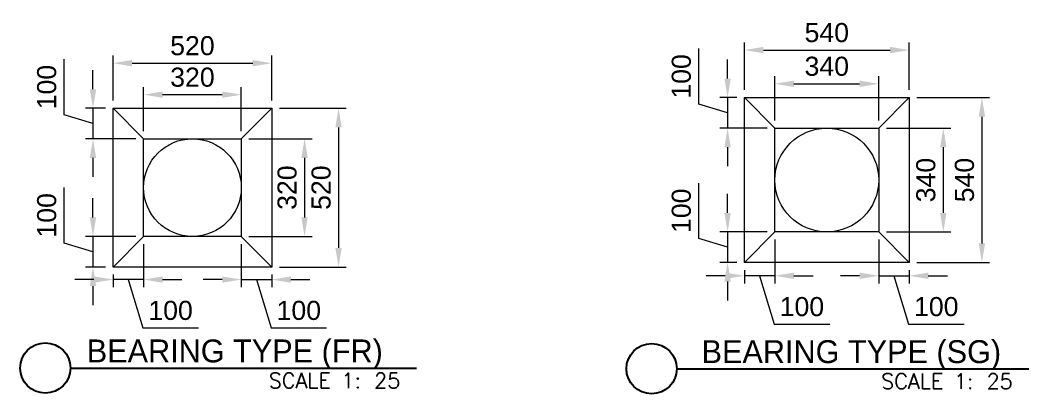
# Model space of a CAD drawing. Header units: metres. Extents: x 224457 to 224512, y 3642199 to 3642337.
# Drawn here: x 224508.875 to 224512.178, y 3642288.754 to 3642289.978 of the extents above; entities that cross this region are included whole.
import ezdxf
from ezdxf.enums import TextEntityAlignment as Align

# ---------------------------------------------------------------- set-up
doc = ezdxf.new("R2010")
doc.units = ezdxf.units.M
doc.header["$MEASUREMENT"] = 0
doc.header["$PDMODE"] = 35
doc.header["$PDSIZE"] = -1
doc.linetypes.add('HIDDEN', pattern=[0.375, 0.25, -0.125])
doc.layers.add('00-Pn-Text Title', color=4, linetype='Continuous')
doc.layers.add('S-ANNO-DIMS', color=2, linetype='Continuous', lineweight=9)
doc.layers.add('S-BRDG-POT-BRNG', color=8, linetype='Continuous', lineweight=20)
doc.styles.add('PENTA-romans', font='romans.shx')
doc.styles.add('S-TEXT-METR-MILL-025', font='arial.ttf', dxfattribs={"height": 0.0625})
doc.styles.add('TITLE BLOCK', font='romai___.ttf', dxfattribs={"height": 0.3})
doc.dimstyles.new('S-DIMS-METR-MILL-025', dxfattribs={"dimtxt": 0.0625, "dimasz": 0.0625, "dimexe": 0.025, "dimexo": 0.025, "dimgap": 0.025, "dimtad": 1, "dimdec": 0, "dimlfac": 1000, "dimzin": 0, "dimdsep": 46, "dimtxsty": 'S-TEXT-METR-MILL-025', "dimcen": 0, "dimclrd": 256, "dimclre": 256, "dimadec": 0, "dimazin": 0, "dimtfac": 1, "dimtdec": 0, "dimtmove": 1, "dimatfit": 3, "dimfxl": 1, "dimtzin": 0, "dimlwd": -1, "dimlwe": -1, "dimarcsym": 0})

# ---------------------------------------------------------------- blocks, each defined once
blk = doc.blocks.new('*U373')
at = {"color": 1, "ltscale": 0.5}
blk.add_lwpolyline([(0, 0), (4.532, 0)], dxfattribs=at)
blk.add_circle((-0.329, 0), 0.329, dxfattribs=at)
at = {"color": 2, "ltscale": 0.5, "style": 'PENTA-romans'}
blk.add_text('SCALE 1:', height=0.2, dxfattribs=at).set_placement((2.598, -0.264))
blk.add_attdef('SCALE', (3.979, -0.264), '', height=0.2, dxfattribs=at)
at = {"layer": '00-Pn-Text Title', "style": 'TITLE BLOCK'}
for tag, p in [('TITLE1', (0.215, 0.074)), ('TITLE2', (0.172, -0.345))]:
    blk.add_attdef(tag, p, '', height=0.3, dxfattribs=at)
at = {"layer": '00-Pn-Text Title', "color": 2, "style": 'TITLE BLOCK'}
blk.add_attdef('NO', text='', height=0.3, dxfattribs=at).set_placement((-0.329, 0, 0), align=Align.MIDDLE_CENTER)
blk = doc.blocks.new('*U374')
at = {"color": 1, "ltscale": 0.5}
blk.add_lwpolyline([(0, 0), (4.612, 0)], dxfattribs=at)
blk.add_circle((-0.329, 0), 0.329, dxfattribs=at)
at = {"color": 2, "ltscale": 0.5, "style": 'PENTA-romans'}
blk.add_text('SCALE 1:', height=0.2, dxfattribs=at).set_placement((2.678, -0.264))
blk.add_attdef('SCALE', (4.059, -0.264), '', height=0.2, dxfattribs=at)
at = {"layer": '00-Pn-Text Title', "style": 'TITLE BLOCK'}
for tag, p in [('TITLE1', (0.215, 0.074)), ('TITLE2', (0.172, -0.345))]:
    blk.add_attdef(tag, p, '', height=0.3, dxfattribs=at)
at = {"layer": '00-Pn-Text Title', "color": 2, "style": 'TITLE BLOCK'}
blk.add_attdef('NO', text='', height=0.3, dxfattribs=at).set_placement((-0.329, 0, 0), align=Align.MIDDLE_CENTER)
blk = doc.blocks.new('*D413')
at = {"layer": 'Defpoints', "color": 0, "transparency": 16777216}
for p in [(224509.5988, 3642289.7341), (224509.2788, 3642289.5896), (224509.5988, 3642289.5896)]:
    blk.add_point(p, dxfattribs=at)
at = {"layer": 'S-ANNO-DIMS', "transparency": 16777216}
for p, q in [((224509.2788, 3642289.6146), (224509.2788, 3642289.7591)), ((224509.5988, 3642289.6146), (224509.5988, 3642289.7591)), ((224509.3413, 3642289.7341), (224509.5363, 3642289.7341))]:
    blk.add_line(p, q, dxfattribs=at)
for points in [[(224509.3413, 3642289.7445), (224509.3413, 3642289.7237), (224509.2788, 3642289.7341)], [(224509.5363, 3642289.7445), (224509.5363, 3642289.7237), (224509.5988, 3642289.7341)]]:
    blk.add_solid(points, dxfattribs=at)
at = {"layer": 'S-ANNO-DIMS', "color": 0, "transparency": 16777216, "insert": (224509.4388, 3642289.791), "char_height": 0.0625, "attachment_point": 5, "style": 'S-TEXT-METR-MILL-025'}
blk.add_mtext('320', dxfattribs=at)
blk = doc.blocks.new('*D414')
at = {"layer": 'Defpoints', "color": 0, "transparency": 16777216}
for p in [(224509.6988, 3642289.8372), (224509.1788, 3642289.6896), (224509.6988, 3642289.6896)]:
    blk.add_point(p, dxfattribs=at)
at = {"layer": 'S-ANNO-DIMS', "transparency": 16777216}
for p, q in [((224509.1788, 3642289.7146), (224509.1788, 3642289.8622)), ((224509.6988, 3642289.7146), (224509.6988, 3642289.8622)), ((224509.2413, 3642289.8372), (224509.6363, 3642289.8372))]:
    blk.add_line(p, q, dxfattribs=at)
for points in [[(224509.2413, 3642289.8476), (224509.2413, 3642289.8267), (224509.1788, 3642289.8372)], [(224509.6363, 3642289.8476), (224509.6363, 3642289.8267), (224509.6988, 3642289.8372)]]:
    blk.add_solid(points, dxfattribs=at)
at = {"layer": 'S-ANNO-DIMS', "color": 0, "transparency": 16777216, "insert": (224509.4388, 3642289.8941), "char_height": 0.0625, "attachment_point": 5, "style": 'S-TEXT-METR-MILL-025'}
blk.add_mtext('520', dxfattribs=at)
blk = doc.blocks.new('*D415')
at = {"layer": 'Defpoints', "color": 0, "transparency": 16777216}
for p in [(224509.5988, 3642289.5896), (224509.5988, 3642289.2696), (224509.806, 3642289.2696)]:
    blk.add_point(p, dxfattribs=at)
at = {"layer": 'S-ANNO-DIMS', "transparency": 16777216}
for p, q in [((224509.6238, 3642289.5896), (224509.831, 3642289.5896)), ((224509.806, 3642289.5271), (224509.806, 3642289.3321)), ((224509.6238, 3642289.2696), (224509.831, 3642289.2696))]:
    blk.add_line(p, q, dxfattribs=at)
for points in [[(224509.7956, 3642289.5271), (224509.8164, 3642289.5271), (224509.806, 3642289.5896)], [(224509.7956, 3642289.3321), (224509.8164, 3642289.3321), (224509.806, 3642289.2696)]]:
    blk.add_solid(points, dxfattribs=at)
at = {"layer": 'S-ANNO-DIMS', "color": 0, "transparency": 16777216, "insert": (224509.749, 3642289.4296), "char_height": 0.0625, "attachment_point": 5, "rotation": 90, "style": 'S-TEXT-METR-MILL-025'}
blk.add_mtext('320', dxfattribs=at)
blk = doc.blocks.new('*D416')
at = {"layer": 'Defpoints', "color": 0, "transparency": 16777216}
for p in [(224509.6988, 3642289.6896), (224509.6988, 3642289.1696), (224509.9173, 3642289.1696)]:
    blk.add_point(p, dxfattribs=at)
at = {"layer": 'S-ANNO-DIMS', "transparency": 16777216}
for p, q in [((224509.7238, 3642289.6896), (224509.9423, 3642289.6896)), ((224509.9173, 3642289.6271), (224509.9173, 3642289.2321)), ((224509.7238, 3642289.1696), (224509.9423, 3642289.1696))]:
    blk.add_line(p, q, dxfattribs=at)
for points in [[(224509.9069, 3642289.6271), (224509.9277, 3642289.6271), (224509.9173, 3642289.6896)], [(224509.9069, 3642289.2321), (224509.9277, 3642289.2321), (224509.9173, 3642289.1696)]]:
    blk.add_solid(points, dxfattribs=at)
at = {"layer": 'S-ANNO-DIMS', "color": 0, "transparency": 16777216, "insert": (224509.8604, 3642289.4296), "char_height": 0.0625, "attachment_point": 5, "rotation": 90, "style": 'S-TEXT-METR-MILL-025'}
blk.add_mtext('520', dxfattribs=at)
blk = doc.blocks.new('*D417')
at = {"layer": 'Defpoints', "color": 0, "transparency": 16777216}
for p in [(224511.6861, 3642289.7697), (224511.3461, 3642289.6245), (224511.6861, 3642289.6245)]:
    blk.add_point(p, dxfattribs=at)
at = {"layer": 'S-ANNO-DIMS', "transparency": 16777216}
for p, q in [((224511.3461, 3642289.6495), (224511.3461, 3642289.7947)), ((224511.6861, 3642289.6495), (224511.6861, 3642289.7947)), ((224511.4086, 3642289.7697), (224511.6236, 3642289.7697))]:
    blk.add_line(p, q, dxfattribs=at)
for points in [[(224511.4086, 3642289.7801), (224511.4086, 3642289.7593), (224511.3461, 3642289.7697)], [(224511.6236, 3642289.7801), (224511.6236, 3642289.7593), (224511.6861, 3642289.7697)]]:
    blk.add_solid(points, dxfattribs=at)
at = {"layer": 'S-ANNO-DIMS', "color": 0, "transparency": 16777216, "insert": (224511.5161, 3642289.8267), "char_height": 0.0625, "attachment_point": 5, "style": 'S-TEXT-METR-MILL-025'}
blk.add_mtext('340', dxfattribs=at)
blk = doc.blocks.new('*D418')
at = {"layer": 'Defpoints', "color": 0, "transparency": 16777216}
for p in [(224511.7861, 3642289.8801), (224511.2461, 3642289.7245), (224511.7861, 3642289.7245)]:
    blk.add_point(p, dxfattribs=at)
at = {"layer": 'S-ANNO-DIMS', "transparency": 16777216}
for p, q in [((224511.2461, 3642289.7495), (224511.2461, 3642289.9051)), ((224511.7861, 3642289.7495), (224511.7861, 3642289.9051)), ((224511.3086, 3642289.8801), (224511.7236, 3642289.8801))]:
    blk.add_line(p, q, dxfattribs=at)
for points in [[(224511.3086, 3642289.8906), (224511.3086, 3642289.8697), (224511.2461, 3642289.8801)], [(224511.7236, 3642289.8906), (224511.7236, 3642289.8697), (224511.7861, 3642289.8801)]]:
    blk.add_solid(points, dxfattribs=at)
at = {"layer": 'S-ANNO-DIMS', "color": 0, "transparency": 16777216, "insert": (224511.5161, 3642289.937), "char_height": 0.0625, "attachment_point": 5, "style": 'S-TEXT-METR-MILL-025'}
blk.add_mtext('540', dxfattribs=at)
blk = doc.blocks.new('*D419')
at = {"layer": 'Defpoints', "color": 0, "transparency": 16777216}
for p in [(224511.6861, 3642289.6245), (224511.6861, 3642289.2845), (224511.8976, 3642289.2845)]:
    blk.add_point(p, dxfattribs=at)
at = {"layer": 'S-ANNO-DIMS', "transparency": 16777216}
for p, q in [((224511.7111, 3642289.6245), (224511.9226, 3642289.6245)), ((224511.8976, 3642289.562), (224511.8976, 3642289.347)), ((224511.7111, 3642289.2845), (224511.9226, 3642289.2845))]:
    blk.add_line(p, q, dxfattribs=at)
for points in [[(224511.8872, 3642289.562), (224511.908, 3642289.562), (224511.8976, 3642289.6245)], [(224511.8872, 3642289.347), (224511.908, 3642289.347), (224511.8976, 3642289.2845)]]:
    blk.add_solid(points, dxfattribs=at)
at = {"layer": 'S-ANNO-DIMS', "color": 0, "transparency": 16777216, "insert": (224511.8406, 3642289.4545), "char_height": 0.0625, "attachment_point": 5, "rotation": 90, "style": 'S-TEXT-METR-MILL-025'}
blk.add_mtext('340', dxfattribs=at)
blk = doc.blocks.new('*D420')
at = {"layer": 'Defpoints', "color": 0, "transparency": 16777216}
for p in [(224511.7861, 3642289.7245), (224511.7861, 3642289.1845), (224512.0241, 3642289.1845)]:
    blk.add_point(p, dxfattribs=at)
at = {"layer": 'S-ANNO-DIMS', "transparency": 16777216}
for p, q in [((224511.8111, 3642289.7245), (224512.0491, 3642289.7245)), ((224512.0241, 3642289.662), (224512.0241, 3642289.247)), ((224511.8111, 3642289.1845), (224512.0491, 3642289.1845))]:
    blk.add_line(p, q, dxfattribs=at)
for points in [[(224512.0137, 3642289.662), (224512.0345, 3642289.662), (224512.0241, 3642289.7245)], [(224512.0137, 3642289.247), (224512.0345, 3642289.247), (224512.0241, 3642289.1845)]]:
    blk.add_solid(points, dxfattribs=at)
at = {"layer": 'S-ANNO-DIMS', "color": 0, "transparency": 16777216, "insert": (224511.9672, 3642289.4545), "char_height": 0.0625, "attachment_point": 5, "rotation": 90, "style": 'S-TEXT-METR-MILL-025'}
blk.add_mtext('540', dxfattribs=at)
blk = doc.blocks.new('*D407')
at = {"layer": 'Defpoints', "color": 0, "transparency": 16777216}
for p in [(224509.1788, 3642289.6896), (224509.1132, 3642289.5896), (224509.2788, 3642289.5896)]:
    blk.add_point(p, dxfattribs=at)
at = {"layer": 'S-ANNO-DIMS', "transparency": 16777216}
for p, q in [((224509.0187, 3642289.6679), (224509.0187, 3642289.8499)), ((224509.1132, 3642289.7521), (224509.1132, 3642289.8146)), ((224509.1538, 3642289.6896), (224509.0882, 3642289.6896)), ((224509.1132, 3642289.6896), (224509.1132, 3642289.5896)), ((224509.1132, 3642289.6896), (224509.1132, 3642289.5896)), ((224509.1132, 3642289.6396), (224509.0187, 3642289.6679)), ((224509.2538, 3642289.5896), (224509.0882, 3642289.5896)), ((224509.1132, 3642289.5271), (224509.1132, 3642289.4646))]:
    blk.add_line(p, q, dxfattribs=at)
for points in [[(224509.1027, 3642289.7521), (224509.1236, 3642289.7521), (224509.1132, 3642289.6896)], [(224509.1027, 3642289.5271), (224509.1236, 3642289.5271), (224509.1132, 3642289.5896)]]:
    blk.add_solid(points, dxfattribs=at)
at = {"layer": 'S-ANNO-DIMS', "color": 0, "transparency": 16777216, "insert": (224508.9618, 3642289.7589), "char_height": 0.0625, "attachment_point": 5, "rotation": 90, "style": 'S-TEXT-METR-MILL-025'}
blk.add_mtext('100', dxfattribs=at)
blk = doc.blocks.new('*D421')
at = {"layer": 'Defpoints', "color": 0, "transparency": 16777216}
for p in [(224509.2788, 3642289.2696), (224509.1132, 3642289.1696), (224509.1788, 3642289.1696)]:
    blk.add_point(p, dxfattribs=at)
at = {"layer": 'S-ANNO-DIMS', "transparency": 16777216}
for p, q in [((224509.0187, 3642289.2479), (224509.0187, 3642289.4299)), ((224509.1132, 3642289.3321), (224509.1132, 3642289.3946)), ((224509.2538, 3642289.2696), (224509.0882, 3642289.2696)), ((224509.1132, 3642289.2696), (224509.1132, 3642289.1696)), ((224509.1132, 3642289.2696), (224509.1132, 3642289.1696)), ((224509.1132, 3642289.2196), (224509.0187, 3642289.2479)), ((224509.1538, 3642289.1696), (224509.0882, 3642289.1696)), ((224509.1132, 3642289.1071), (224509.1132, 3642289.0446))]:
    blk.add_line(p, q, dxfattribs=at)
for points in [[(224509.1027, 3642289.3321), (224509.1236, 3642289.3321), (224509.1132, 3642289.2696)], [(224509.1027, 3642289.1071), (224509.1236, 3642289.1071), (224509.1132, 3642289.1696)]]:
    blk.add_solid(points, dxfattribs=at)
at = {"layer": 'S-ANNO-DIMS', "color": 0, "transparency": 16777216, "insert": (224508.9618, 3642289.3389), "char_height": 0.0625, "attachment_point": 5, "rotation": 90, "style": 'S-TEXT-METR-MILL-025'}
blk.add_mtext('100', dxfattribs=at)
blk = doc.blocks.new('*D408')
at = {"layer": 'Defpoints', "color": 0, "transparency": 16777216}
for p in [(224509.5988, 3642289.2696), (224509.6988, 3642289.1696), (224509.6988, 3642289.1285)]:
    blk.add_point(p, dxfattribs=at)
at = {"layer": 'S-ANNO-DIMS', "transparency": 16777216}
for p, q in [((224509.5988, 3642289.2446), (224509.5988, 3642289.1035)), ((224509.5363, 3642289.1285), (224509.4738, 3642289.1285)), ((224509.5988, 3642289.1285), (224509.6988, 3642289.1285)), ((224509.5988, 3642289.1285), (224509.6988, 3642289.1285)), ((224509.6488, 3642289.1285), (224509.6962, 3642288.9703)), ((224509.6988, 3642289.1446), (224509.6988, 3642289.1035)), ((224509.7613, 3642289.1285), (224509.8238, 3642289.1285)), ((224509.6962, 3642288.9703), (224509.8782, 3642288.9703))]:
    blk.add_line(p, q, dxfattribs=at)
for points in [[(224509.5363, 3642289.1389), (224509.5363, 3642289.1181), (224509.5988, 3642289.1285)], [(224509.7613, 3642289.1389), (224509.7613, 3642289.1181), (224509.6988, 3642289.1285)]]:
    blk.add_solid(points, dxfattribs=at)
at = {"layer": 'S-ANNO-DIMS', "color": 0, "transparency": 16777216, "insert": (224509.7872, 3642289.0272), "char_height": 0.0625, "attachment_point": 5, "style": 'S-TEXT-METR-MILL-025'}
blk.add_mtext('100', dxfattribs=at)
blk = doc.blocks.new('*D409')
at = {"layer": 'Defpoints', "color": 0, "transparency": 16777216}
for p in [(224509.2788, 3642289.2696), (224509.1788, 3642289.1696), (224509.1788, 3642289.1285)]:
    blk.add_point(p, dxfattribs=at)
at = {"layer": 'S-ANNO-DIMS', "transparency": 16777216}
for p, q in [((224509.2788, 3642289.2446), (224509.2788, 3642289.1035)), ((224509.1163, 3642289.1285), (224509.0538, 3642289.1285)), ((224509.1788, 3642289.1446), (224509.1788, 3642289.1035)), ((224509.2788, 3642289.1285), (224509.1788, 3642289.1285)), ((224509.2788, 3642289.1285), (224509.1788, 3642289.1285)), ((224509.2288, 3642289.1285), (224509.2762, 3642288.9703)), ((224509.3413, 3642289.1285), (224509.4038, 3642289.1285)), ((224509.2762, 3642288.9703), (224509.4582, 3642288.9703))]:
    blk.add_line(p, q, dxfattribs=at)
for points in [[(224509.1163, 3642289.1389), (224509.1163, 3642289.1181), (224509.1788, 3642289.1285)], [(224509.3413, 3642289.1389), (224509.3413, 3642289.1181), (224509.2788, 3642289.1285)]]:
    blk.add_solid(points, dxfattribs=at)
at = {"layer": 'S-ANNO-DIMS', "color": 0, "transparency": 16777216, "insert": (224509.3672, 3642289.0272), "char_height": 0.0625, "attachment_point": 5, "style": 'S-TEXT-METR-MILL-025'}
blk.add_mtext('100', dxfattribs=at)
blk = doc.blocks.new('*D422')
at = {"layer": 'Defpoints', "color": 0, "transparency": 16777216}
for p in [(224511.3461, 3642289.2845), (224511.2461, 3642289.1845), (224511.2461, 3642289.1409)]:
    blk.add_point(p, dxfattribs=at)
at = {"layer": 'S-ANNO-DIMS', "transparency": 16777216}
for p, q in [((224511.3461, 3642289.2595), (224511.3461, 3642289.1159)), ((224511.2461, 3642289.1595), (224511.2461, 3642289.1159)), ((224511.1836, 3642289.1409), (224511.1211, 3642289.1409)), ((224511.3461, 3642289.1409), (224511.2461, 3642289.1409)), ((224511.3461, 3642289.1409), (224511.2461, 3642289.1409)), ((224511.2961, 3642289.1409), (224511.3436, 3642288.9827)), ((224511.4086, 3642289.1409), (224511.4711, 3642289.1409)), ((224511.3436, 3642288.9827), (224511.5256, 3642288.9827))]:
    blk.add_line(p, q, dxfattribs=at)
for points in [[(224511.1836, 3642289.1513), (224511.1836, 3642289.1305), (224511.2461, 3642289.1409)], [(224511.4086, 3642289.1513), (224511.4086, 3642289.1305), (224511.3461, 3642289.1409)]]:
    blk.add_solid(points, dxfattribs=at)
at = {"layer": 'S-ANNO-DIMS', "color": 0, "transparency": 16777216, "insert": (224511.4346, 3642289.0396), "char_height": 0.0625, "attachment_point": 5, "style": 'S-TEXT-METR-MILL-025'}
blk.add_mtext('100', dxfattribs=at)
blk = doc.blocks.new('*D410')
at = {"layer": 'Defpoints', "color": 0, "transparency": 16777216}
for p in [(224511.6861, 3642289.2845), (224511.7861, 3642289.1845), (224511.7861, 3642289.1409)]:
    blk.add_point(p, dxfattribs=at)
at = {"layer": 'S-ANNO-DIMS', "transparency": 16777216}
for p, q in [((224511.6861, 3642289.2595), (224511.6861, 3642289.1159)), ((224511.7861, 3642289.1595), (224511.7861, 3642289.1159)), ((224511.6236, 3642289.1409), (224511.5611, 3642289.1409)), ((224511.6861, 3642289.1409), (224511.7861, 3642289.1409)), ((224511.6861, 3642289.1409), (224511.7861, 3642289.1409)), ((224511.7361, 3642289.1409), (224511.7836, 3642288.9827)), ((224511.8486, 3642289.1409), (224511.9111, 3642289.1409)), ((224511.7836, 3642288.9827), (224511.9656, 3642288.9827))]:
    blk.add_line(p, q, dxfattribs=at)
for points in [[(224511.6236, 3642289.1513), (224511.6236, 3642289.1305), (224511.6861, 3642289.1409)], [(224511.8486, 3642289.1513), (224511.8486, 3642289.1305), (224511.7861, 3642289.1409)]]:
    blk.add_solid(points, dxfattribs=at)
at = {"layer": 'S-ANNO-DIMS', "color": 0, "transparency": 16777216, "insert": (224511.8746, 3642289.0396), "char_height": 0.0625, "attachment_point": 5, "style": 'S-TEXT-METR-MILL-025'}
blk.add_mtext('100', dxfattribs=at)
blk = doc.blocks.new('*D411')
at = {"layer": 'Defpoints', "color": 0, "transparency": 16777216}
for p in [(224511.3461, 3642289.2845), (224511.1913, 3642289.1845), (224511.2461, 3642289.1845)]:
    blk.add_point(p, dxfattribs=at)
at = {"layer": 'S-ANNO-DIMS', "transparency": 16777216}
for p, q in [((224511.0969, 3642289.2628), (224511.0969, 3642289.4448)), ((224511.1913, 3642289.347), (224511.1913, 3642289.4095)), ((224511.1913, 3642289.2345), (224511.0969, 3642289.2628)), ((224511.3211, 3642289.2845), (224511.1663, 3642289.2845)), ((224511.1913, 3642289.2845), (224511.1913, 3642289.1845)), ((224511.1913, 3642289.2845), (224511.1913, 3642289.1845)), ((224511.2211, 3642289.1845), (224511.1663, 3642289.1845)), ((224511.1913, 3642289.122), (224511.1913, 3642289.0595))]:
    blk.add_line(p, q, dxfattribs=at)
for points in [[(224511.1809, 3642289.347), (224511.2017, 3642289.347), (224511.1913, 3642289.2845)], [(224511.1809, 3642289.122), (224511.2017, 3642289.122), (224511.1913, 3642289.1845)]]:
    blk.add_solid(points, dxfattribs=at)
at = {"layer": 'S-ANNO-DIMS', "color": 0, "transparency": 16777216, "insert": (224511.04, 3642289.3538), "char_height": 0.0625, "attachment_point": 5, "rotation": 90, "style": 'S-TEXT-METR-MILL-025'}
blk.add_mtext('100', dxfattribs=at)
blk = doc.blocks.new('*D412')
at = {"layer": 'Defpoints', "color": 0, "transparency": 16777216}
for p in [(224511.2461, 3642289.7245), (224511.1913, 3642289.6245), (224511.3461, 3642289.6245)]:
    blk.add_point(p, dxfattribs=at)
at = {"layer": 'S-ANNO-DIMS', "transparency": 16777216}
for p, q in [((224511.0969, 3642289.7028), (224511.0969, 3642289.8848)), ((224511.1913, 3642289.787), (224511.1913, 3642289.8495)), ((224511.2211, 3642289.7245), (224511.1663, 3642289.7245)), ((224511.1913, 3642289.7245), (224511.1913, 3642289.6245)), ((224511.1913, 3642289.7245), (224511.1913, 3642289.6245)), ((224511.1913, 3642289.6745), (224511.0969, 3642289.7028)), ((224511.3211, 3642289.6245), (224511.1663, 3642289.6245)), ((224511.1913, 3642289.562), (224511.1913, 3642289.4995))]:
    blk.add_line(p, q, dxfattribs=at)
for points in [[(224511.1809, 3642289.787), (224511.2017, 3642289.787), (224511.1913, 3642289.7245)], [(224511.1809, 3642289.562), (224511.2017, 3642289.562), (224511.1913, 3642289.6245)]]:
    blk.add_solid(points, dxfattribs=at)
at = {"layer": 'S-ANNO-DIMS', "color": 0, "transparency": 16777216, "insert": (224511.04, 3642289.7938), "char_height": 0.0625, "attachment_point": 5, "rotation": 90, "style": 'S-TEXT-METR-MILL-025'}
blk.add_mtext('100', dxfattribs=at)

msp = doc.modelspace()

# ---------------------------------------------------------------- linework, layer by layer
at = {"layer": 'S-BRDG-POT-BRNG', "color": 1, "linetype": 'HIDDEN', "ltscale": 7}
for points in [[(224511.2461, 3642289.7245), (224511.7861, 3642289.7245), (224511.7861, 3642289.1845), (224511.2461, 3642289.1845)], [(224509.1788, 3642289.6896), (224509.6988, 3642289.6896), (224509.6988, 3642289.1696), (224509.1788, 3642289.1696)]]:
    msp.add_lwpolyline(points, close=True, dxfattribs=at)
for points in [[(224511.3461, 3642289.6245), (224511.2461, 3642289.7245)], [(224511.6861, 3642289.6245), (224511.7861, 3642289.7245)], [(224509.2788, 3642289.5896), (224509.1788, 3642289.6896)], [(224509.5988, 3642289.5896), (224509.6988, 3642289.6896)], [(224511.3461, 3642289.6245), (224511.6861, 3642289.6245), (224511.6861, 3642289.2845), (224511.3461, 3642289.2845), (224511.3461, 3642289.6245)], [(224509.2788, 3642289.5896), (224509.5988, 3642289.5896), (224509.5988, 3642289.2696), (224509.2788, 3642289.2696), (224509.2788, 3642289.5896)], [(224509.2788, 3642289.2696), (224509.1788, 3642289.1696)], [(224509.5988, 3642289.2696), (224509.6988, 3642289.1696)], [(224511.3461, 3642289.2845), (224511.2461, 3642289.1845)], [(224511.6861, 3642289.2845), (224511.7861, 3642289.1845)]]:
    msp.add_lwpolyline(points, dxfattribs=at)
for centre, radius in [((224511.5161, 3642289.4545), 0.17), ((224509.4388, 3642289.4296), 0.16)]:
    msp.add_circle(centre, radius, dxfattribs=at)

# ---------------------------------------------------------------- block references
at = {"layer": '00-Pn-Text Title'}
ref = msp.add_blockref('*U373', (224509.0392, 3642288.8389, 0), dxfattribs=dict(at, xscale=0.2499999999999998, yscale=0.2499999999999998, zscale=0.2499999999999998))
ref.add_attrib('SCALE', '25', (224510.0338, 3642288.7728, 0), dxfattribs={"layer": '0', "color": 2, "ltscale": 0.5, "height": 0.05, "style": 'PENTA-romans'})
ref.add_attrib('TITLE1', 'BEARING TYPE (FR)', (224509.0928, 3642288.8573, 0), dxfattribs={"height": 0.075, "style": 'TITLE BLOCK'})
ref = msp.add_blockref('*U374', (224511.0247, 3642288.8366), dxfattribs=dict(at, xscale=0.2499999999999997, yscale=0.2499999999999997, zscale=0.2499999999999997))
ref.add_attrib('SCALE', '25', (224512.0393, 3642288.7705), dxfattribs={"layer": '0', "color": 2, "ltscale": 0.5, "height": 0.05, "style": 'PENTA-romans'})
ref.add_attrib('TITLE1', ' BEARING TYPE (SG)', (224511.0783, 3642288.855), dxfattribs={"height": 0.075, "style": 'TITLE BLOCK'})

# ---------------------------------------------------------------- dimensions: what is measured, and where the dimension line sits
at = {"layer": 'S-ANNO-DIMS'}
for p1, p2, distance, picture, middle in [((224511.2461, 3642289.7245), (224511.7861, 3642289.7245), 0.1557, '*D418', (224511.5161, 3642289.937)), ((224509.1788, 3642289.6896), (224509.6988, 3642289.6896), 0.1476, '*D414', (224509.4388, 3642289.8941)), ((224511.3461, 3642289.6245), (224511.6861, 3642289.6245), 0.1452, '*D417', (224511.5161, 3642289.8267)), ((224509.2788, 3642289.5896), (224509.5988, 3642289.5896), 0.1445, '*D413', (224509.4388, 3642289.791)), ((224511.7861, 3642289.7245), (224511.7861, 3642289.1845), 0.238, '*D420', (224511.9672, 3642289.4545)), ((224509.6988, 3642289.6896), (224509.6988, 3642289.1696), 0.2186, '*D416', (224509.8604, 3642289.4296)), ((224511.6861, 3642289.6245), (224511.6861, 3642289.2845), 0.2115, '*D419', (224511.8406, 3642289.4545)), ((224509.5988, 3642289.5896), (224509.5988, 3642289.2696), 0.2072, '*D415', (224509.749, 3642289.4296))]:
    dim = msp.add_aligned_dim(p1=p1, p2=p2, distance=distance, dimstyle='S-DIMS-METR-MILL-025', dxfattribs=at)
    dim.commit()
    dim.dimension.update_dxf_attribs({"geometry": picture, "text_midpoint": middle})
for base, p1, p2, picture, middle in [((224511.1913, 3642289.6245), (224511.2461, 3642289.7245), (224511.3461, 3642289.6245), '*D412', (224511.04, 3642289.7278)), ((224509.1132, 3642289.5896), (224509.1788, 3642289.6896), (224509.2788, 3642289.5896), '*D407', (224508.9618, 3642289.6929)), ((224509.1132, 3642289.1696), (224509.2788, 3642289.2696), (224509.1788, 3642289.1696), '*D421', (224508.9618, 3642289.2729)), ((224511.1913, 3642289.1845), (224511.3461, 3642289.2845), (224511.2461, 3642289.1845), '*D411', (224511.04, 3642289.2878))]:
    dim = msp.add_linear_dim(base=base, p1=p1, p2=p2, angle=90, dimstyle='S-DIMS-METR-MILL-025', dxfattribs=at)
    dim.commit()
    dim.dimension.update_dxf_attribs({"geometry": picture, "text_midpoint": middle})
for base, p1, p2, picture, middle in [((224509.1788, 3642289.1285), (224509.2788, 3642289.2696), (224509.1788, 3642289.1696), '*D409', (224509.3012, 3642289.0272)), ((224509.6988, 3642289.1285), (224509.5988, 3642289.2696), (224509.6988, 3642289.1696), '*D408', (224509.7212, 3642289.0272)), ((224511.2461, 3642289.1409), (224511.3461, 3642289.2845), (224511.2461, 3642289.1845), '*D422', (224511.3686, 3642289.0396)), ((224511.7861, 3642289.1409), (224511.6861, 3642289.2845), (224511.7861, 3642289.1845), '*D410', (224511.8086, 3642289.0396))]:
    dim = msp.add_linear_dim(base=base, p1=p1, p2=p2, dimstyle='S-DIMS-METR-MILL-025', dxfattribs=at)
    dim.commit()
    dim.dimension.update_dxf_attribs({"geometry": picture, "text_midpoint": middle})

doc.saveas('drawing.dxf')
